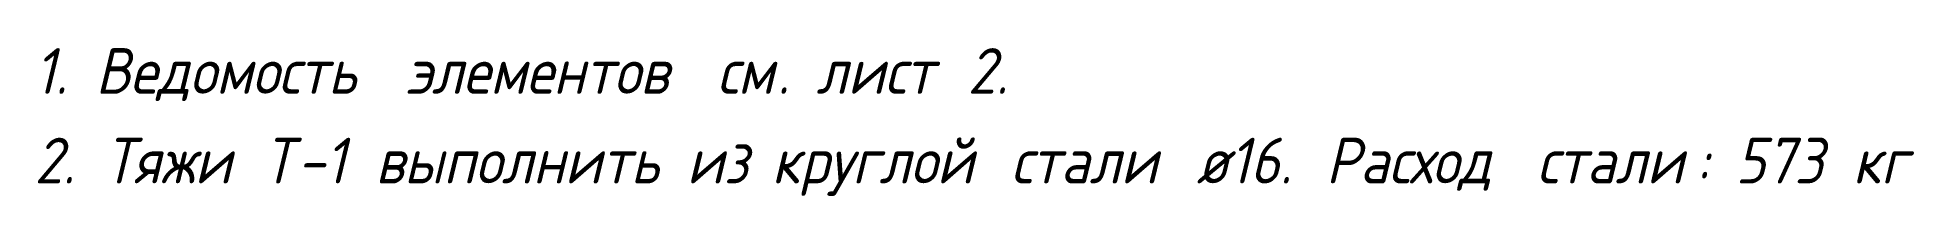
# Model space of a CAD drawing. Header units: millimetres. Extents: x 1902 to 14133, y 4298 to 24637.
# Drawn here: x 1902 to 2928, y 4298 to 4379 of the extents above.
import ezdxf

# ---------------------------------------------------------------- set-up
doc = ezdxf.new("R2010")
doc.units = ezdxf.units.MM
doc.layers.add('Gen_Text', color=7, linetype='Continuous', lineweight=9)
doc.styles.add('ISOCPEUR_I', font='isocpeui.ttf', dxfattribs={"width": 0.9, "height": 25})

msp = doc.modelspace()

# ---------------------------------------------------------------- texts
at = {"layer": 'Gen_Text', "char_height": 25, "attachment_point": 1, "style": 'ISOCPEUR_I'}
for s, insert, width in [('1. ', (1900.1, 4378.9), 40.405), ('Ведомость', (1933.5, 4378.9), 188.316), ('\\fISOCPEUR|b0|i1|c204|p34|;\\W.9; ', (2088.9, 4378.9), 17.316), ('\\fISOCPEUR|b0|i1|c204|p34|;\\W.9; ', (2259.1, 4378.9), 17.316), (' 2.', (2396, 4378.9), 46.177), ('элементов', (2103.1, 4378.9), 189.038), ('см', (2273.4, 4378.9), 39.684), ('лист', (2327.6, 4378.9), 82.975), ('. ', (2306.2, 4378.9), 25.975), ('2. ', (1900.1, 4329.9), 46.177), ('Тяжи', (1938.2, 4329.9), 88.025), ('\\fISOCPEUR|b0|i1|c204|p34|;\\W.9; ', (2010.9, 4329.9), 17.316), ('\\fISOCPEUR|b0|i1|c204|p34|;\\W.9;Т', (2025.2, 4329.9), 22.367), ('-1 ', (2043.6, 4329.9), 51.949), ('выполнить', (2086.5, 4329.9), 189.038), ('\\fISOCPEUR|b0|i1|c204|p34|;\\W.9; ', (2242.5, 4329.9), 17.316), ('из', (2256.7, 4329.9), 38.962), ('\\fISOCPEUR|b0|i1|c204|p34|;\\W.9; ', (2288.9, 4329.9), 17.316), ('круглой', (2303.2, 4329.9), 141.418), ('\\fISOCPEUR|b0|i1|c204|p34|;\\W.9; ', (2419.9, 4329.9), 17.316), ('стали', (2434.1, 4329.9), 105.342), (' ø16. ', (2521.1, 4329.9), 103.177), ('Расход', (2606.2, 4329.9), 122.658), ('\\fISOCPEUR|b0|i1|c204|p34|;\\W.9; ', (2707.4, 4329.9), 17.316), ('стали', (2721.7, 4329.9), 105.342), (': 573 ', (2808.6, 4329.9), 103.899), ('кг', (2894.3, 4329.9), 40.405), ('\\fISOCPEUR|b0|i1|c204|p34|;\\W.9; ', (2927.7, 4329.9), 17.316)]:
    msp.add_mtext(s, dxfattribs=dict(at, insert=insert, width=width))

doc.saveas('drawing.dxf')
